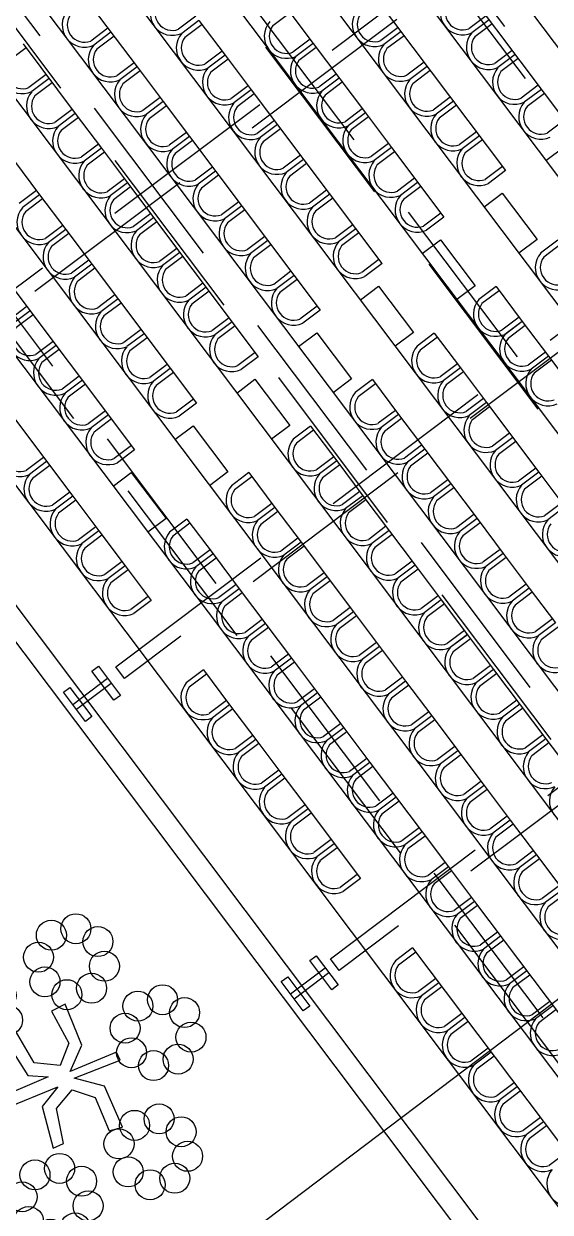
# Model space of a CAD drawing. Header units: millimetres. Extents: x -17017 to 2697, y 1903 to 18260.
# Drawn here: x -16983.347 to -16981.895, y 18226.397 to 18229.676 of the extents above; entities that cross this region are included whole.
import ezdxf

# ---------------------------------------------------------------- set-up
doc = ezdxf.new("R2010")
doc.units = ezdxf.units.MM
doc.linetypes.add('DASHED', pattern=[0.75, 0.5, -0.25])
for name, color, linetype in [('1', 7, 'Continuous'), ('CAY', 94, 'Continuous'), ('NET 01', 8, 'Continuous'), ('red', 1, 'Continuous')]:
    doc.layers.add(name, color=color, linetype=linetype)

# ---------------------------------------------------------------- blocks, each defined once
blk = doc.blocks.new('Archi.Space.tree151')
at = {"layer": 'CAY'}
for p, q in [((109.51, 50.579), (108.96, 50.298)), ((109.57, 50.399), (109.51, 50.579)), ((108.588, 50.499), (108.484, 50.439)), ((108.484, 50.439), (108.781, 49.816)), ((108.871, 49.877), (108.588, 50.499)), ((109.124, 50.178), (109.57, 50.399)), ((108.96, 50.298), (108.871, 49.877)), ((109.034, 49.857), (109.124, 50.178)), ((108.41, 49.957), (107.859, 49.697)), ((108.781, 49.816), (108.41, 49.957)), ((109.302, 49.656), (109.034, 49.857)), ((107.859, 49.697), (107.963, 49.515)), ((107.963, 49.515), (108.395, 49.776)), ((108.395, 49.776), (108.707, 49.676)), ((109.778, 49.776), (109.302, 49.656)), ((109.853, 49.636), (109.778, 49.776)), ((108.707, 49.676), (108.692, 49.314)), ((109.005, 49.656), (109.287, 49.455)), ((109.347, 48.933), (109.005, 49.656)), ((109.287, 49.455), (109.853, 49.636)), ((108.871, 49.515), (109.198, 48.853)), ((108.871, 49.234), (108.871, 49.515)), ((108.692, 49.314), (108.261, 49.033)), ((108.41, 48.913), (108.871, 49.234)), ((108.261, 49.033), (108.41, 48.913)), ((109.198, 48.853), (109.347, 48.933))]:
    blk.add_line(p, q, dxfattribs=at)
for centre in [(108.222, 51.456), (109.866, 51.496), (107.887, 51.349), (108.534, 51.295), (109.532, 51.389), (110.178, 51.335), (107.727, 51.037), (108.641, 50.961), (109.371, 51.077), (110.285, 51.001), (107.833, 50.702), (108.48, 50.648), (109.478, 50.743), (110.124, 50.689), (108.146, 50.542), (109.745, 50.542), (107.308, 50.211), (110.621, 50.161), (106.973, 50.104), (107.62, 50.051), (110.287, 50.054), (110.934, 50), (106.812, 49.792), (107.727, 49.716), (110.126, 49.742), (111.04, 49.665), (106.919, 49.458), (107.566, 49.404), (110.233, 49.407), (110.88, 49.353), (107.231, 49.297), (110.545, 49.246), (108.12, 48.916), (107.786, 48.809), (108.432, 48.755), (109.348, 48.708), (109.682, 48.815), (107.625, 48.497), (109.994, 48.654), (108.539, 48.421), (109.187, 48.396), (110.101, 48.319), (107.732, 48.163), (108.378, 48.109), (109.294, 48.061), (109.94, 48.007), (108.044, 48.002), (109.606, 47.9)]:
    blk.add_circle(centre, 0.207, dxfattribs=at)

msp = doc.modelspace()

# ---------------------------------------------------------------- linework, layer by layer
at = {"layer": '1'}
for p, q in [((-16982.956, 18231.0493), (-16978.9111, 18225.6727)), ((-16983.1266, 18230.9209), (-16979.0818, 18225.5443)), ((-16983.2972, 18230.7926), (-16979.2524, 18225.4159)), ((-16983.4679, 18230.6642), (-16979.4231, 18225.2876)), ((-16983.6385, 18230.5358), (-16979.5937, 18225.1592)), ((-16983.8091, 18230.4075), (-16979.7643, 18225.0308)), ((-16983.9798, 18230.2791), (-16979.935, 18224.9025)), ((-16984.1504, 18230.1507), (-16980.1056, 18224.7741)), ((-16984.9369, 18230.0533), (-16980.416, 18224.0439)), ((-16984.8528, 18230.0414), (-16980.4042, 18224.1279)), ((-16984.321, 18230.0224), (-16980.2762, 18224.6457)), ((-16980.4469, 18224.5174), (-16984.4917, 18229.894)), ((-16982.2077, 18229.879), (-16981.847, 18229.3995)), ((-16983.1788, 18229.7491), (-16983.0345, 18229.5573)), ((-16982.3783, 18229.7506), (-16982.0176, 18229.2712)), ((-16982.6211, 18229.7182), (-16982.5489, 18229.6223)), ((-16982.8723, 18229.6969), (-16982.9199, 18229.6611)), ((-16982.8638, 18229.6857), (-16982.9115, 18229.6498)), ((-16982.8639, 18229.6857), (-16982.9115, 18229.6498)), ((-16982.8639, 18229.6857), (-16982.7917, 18229.5898)), ((-16982.6126, 18229.707), (-16982.6603, 18229.6711)), ((-16982.0718, 18229.6984), (-16982.1195, 18229.6626)), ((-16982.0634, 18229.6872), (-16982.111, 18229.6514)), ((-16982.0634, 18229.6872), (-16982.111, 18229.6514)), ((-16982.0549, 18229.676), (-16982.1026, 18229.6402)), ((-16983.1151, 18229.6644), (-16983.1627, 18229.6286)), ((-16983.1066, 18229.6532), (-16983.1543, 18229.6174)), ((-16983.1066, 18229.6532), (-16983.1543, 18229.6174)), ((-16982.8554, 18229.6745), (-16982.9031, 18229.6386)), ((-16982.3146, 18229.666), (-16982.3622, 18229.6301)), ((-16982.3061, 18229.6548), (-16982.3538, 18229.6189)), ((-16982.3061, 18229.6548), (-16982.3538, 18229.6189)), ((-16982.2977, 18229.6435), (-16982.3454, 18229.6077)), ((-16983.3494, 18229.6207), (-16983.2051, 18229.429)), ((-16983.0982, 18229.642), (-16983.1459, 18229.6062)), ((-16982.5574, 18229.6335), (-16982.605, 18229.5976)), ((-16982.5489, 18229.6223), (-16982.5966, 18229.5864)), ((-16982.5489, 18229.6223), (-16982.5966, 18229.5864)), ((-16982.5405, 18229.6111), (-16982.5881, 18229.5752)), ((-16982.5489, 18229.6223), (-16982.4046, 18229.4305)), ((-16983.341, 18229.6095), (-16983.3886, 18229.5737)), ((-16982.8002, 18229.601), (-16982.8478, 18229.5651)), ((-16982.7917, 18229.5898), (-16982.8394, 18229.5539)), ((-16982.7917, 18229.5898), (-16982.8394, 18229.5539)), ((-16982.7833, 18229.5786), (-16982.8309, 18229.5427)), ((-16982.7917, 18229.5898), (-16982.7196, 18229.4939)), ((-16981.9997, 18229.6025), (-16982.0473, 18229.5667)), ((-16981.9912, 18229.5913), (-16982.0389, 18229.5555)), ((-16981.9912, 18229.5913), (-16982.0389, 18229.5555)), ((-16981.9828, 18229.5801), (-16982.0305, 18229.5443)), ((-16983.0429, 18229.5685), (-16983.0906, 18229.5327)), ((-16983.0345, 18229.5573), (-16983.0822, 18229.5215)), ((-16983.0345, 18229.5573), (-16983.0821, 18229.5215)), ((-16983.0261, 18229.5461), (-16983.0737, 18229.5103)), ((-16983.0345, 18229.5573), (-16982.9624, 18229.4614)), ((-16982.2424, 18229.5701), (-16982.2901, 18229.5342)), ((-16982.234, 18229.5589), (-16982.2817, 18229.523)), ((-16982.234, 18229.5589), (-16982.2817, 18229.523)), ((-16982.2256, 18229.5476), (-16982.2732, 18229.5118)), ((-16983.2857, 18229.5361), (-16983.3334, 18229.5002)), ((-16983.2773, 18229.5249), (-16983.3249, 18229.489)), ((-16983.2773, 18229.5249), (-16983.3249, 18229.489)), ((-16983.2688, 18229.5136), (-16983.3165, 18229.4778)), ((-16982.4852, 18229.5376), (-16982.5329, 18229.5017)), ((-16982.4768, 18229.5264), (-16982.5244, 18229.4905)), ((-16982.4768, 18229.5264), (-16982.5244, 18229.4905)), ((-16982.4684, 18229.5152), (-16982.516, 18229.4793)), ((-16982.728, 18229.5051), (-16982.7757, 18229.4693)), ((-16982.7196, 18229.4939), (-16982.7672, 18229.4581)), ((-16982.7196, 18229.4939), (-16982.7672, 18229.4581)), ((-16982.7111, 18229.4827), (-16982.7588, 18229.4469)), ((-16982.7196, 18229.4939), (-16982.3589, 18229.0144)), ((-16981.9275, 18229.5066), (-16981.9752, 18229.4708)), ((-16981.9191, 18229.4954), (-16981.9667, 18229.4596)), ((-16981.9191, 18229.4954), (-16981.9667, 18229.4596)), ((-16981.9107, 18229.4842), (-16981.9583, 18229.4484)), ((-16982.9708, 18229.4726), (-16983.0184, 18229.4368)), ((-16982.9623, 18229.4614), (-16983.01, 18229.4256)), ((-16982.9623, 18229.4614), (-16983.01, 18229.4256)), ((-16982.9539, 18229.4502), (-16983.0016, 18229.4144)), ((-16982.9623, 18229.4614), (-16982.8902, 18229.3655)), ((-16982.1703, 18229.4742), (-16982.218, 18229.4383)), ((-16982.1619, 18229.463), (-16982.2095, 18229.4271)), ((-16982.1619, 18229.463), (-16982.2095, 18229.4271)), ((-16982.1534, 18229.4518), (-16982.2011, 18229.4159)), ((-16983.2136, 18229.4402), (-16983.2612, 18229.4043)), ((-16983.2051, 18229.429), (-16983.2528, 18229.3931)), ((-16983.2051, 18229.429), (-16983.2528, 18229.3931)), ((-16983.1967, 18229.4177), (-16983.2444, 18229.3819)), ((-16983.2051, 18229.4289), (-16983.133, 18229.3331)), ((-16982.4131, 18229.4417), (-16982.4607, 18229.4059)), ((-16982.4046, 18229.4305), (-16982.4523, 18229.3946)), ((-16982.4046, 18229.4305), (-16982.4523, 18229.3946)), ((-16982.3962, 18229.4193), (-16982.4439, 18229.3834)), ((-16982.4046, 18229.4305), (-16982.3325, 18229.3346)), ((-16982.6559, 18229.4092), (-16982.7035, 18229.3734)), ((-16982.6474, 18229.398), (-16982.6951, 18229.3622)), ((-16982.6474, 18229.398), (-16982.6951, 18229.3622)), ((-16982.639, 18229.3868), (-16982.6866, 18229.351)), ((-16981.8554, 18229.4108), (-16981.903, 18229.3749)), ((-16982.8986, 18229.3767), (-16982.9463, 18229.3409)), ((-16982.8902, 18229.3656), (-16982.9379, 18229.3297)), ((-16982.8902, 18229.3655), (-16982.9379, 18229.3297)), ((-16982.8818, 18229.3543), (-16982.9294, 18229.3185)), ((-16982.8902, 18229.3655), (-16982.5295, 18228.8861)), ((-16982.0982, 18229.3783), (-16982.1458, 18229.3424)), ((-16982.0897, 18229.3671), (-16982.1374, 18229.3312)), ((-16982.0897, 18229.3671), (-16982.1374, 18229.3312)), ((-16982.0813, 18229.3559), (-16982.129, 18229.32)), ((-16983.1414, 18229.3443), (-16983.1891, 18229.3084)), ((-16983.133, 18229.3331), (-16983.1806, 18229.2972)), ((-16983.133, 18229.3331), (-16983.1806, 18229.2972)), ((-16983.1245, 18229.3219), (-16983.1722, 18229.286)), ((-16983.133, 18229.3331), (-16983.0608, 18229.2372)), ((-16982.3409, 18229.3458), (-16982.3886, 18229.31)), ((-16982.3325, 18229.3346), (-16982.3802, 18229.2987)), ((-16982.3325, 18229.3346), (-16982.3802, 18229.2987)), ((-16982.3241, 18229.3234), (-16982.3717, 18229.2875)), ((-16982.3325, 18229.3346), (-16982.1882, 18229.1428)), ((-16983.3758, 18229.3006), (-16983.3036, 18229.2047)), ((-16982.5837, 18229.3133), (-16982.6314, 18229.2775)), ((-16982.5753, 18229.3021), (-16982.6229, 18229.2663)), ((-16982.5753, 18229.3021), (-16982.6229, 18229.2663)), ((-16982.5668, 18229.2909), (-16982.6145, 18229.2551)), ((-16982.026, 18229.2824), (-16982.0737, 18229.2465)), ((-16982.8265, 18229.2809), (-16982.8741, 18229.245)), ((-16982.818, 18229.2697), (-16982.8657, 18229.2338)), ((-16982.818, 18229.2697), (-16982.8657, 18229.2338)), ((-16982.8096, 18229.2584), (-16982.8573, 18229.2226)), ((-16982.2688, 18229.2499), (-16982.3165, 18229.2141)), ((-16982.0176, 18229.2712), (-16982.0652, 18229.2353)), ((-16983.0693, 18229.2484), (-16983.1169, 18229.2125)), ((-16983.0608, 18229.2372), (-16983.1085, 18229.2013)), ((-16983.0608, 18229.2372), (-16983.1085, 18229.2013)), ((-16983.0524, 18229.226), (-16983.1001, 18229.1901)), ((-16983.0608, 18229.2372), (-16982.7001, 18228.7577)), ((-16982.5116, 18229.2174), (-16982.5592, 18229.1816)), ((-16982.2604, 18229.2387), (-16982.308, 18229.2029)), ((-16982.2604, 18229.2387), (-16982.308, 18229.2029)), ((-16982.2519, 18229.2275), (-16982.2996, 18229.1916)), ((-16983.3121, 18229.2159), (-16983.3597, 18229.18)), ((-16983.3036, 18229.2047), (-16983.3513, 18229.1688)), ((-16983.3036, 18229.2047), (-16983.3513, 18229.1688)), ((-16983.2952, 18229.1935), (-16983.3428, 18229.1576)), ((-16983.3036, 18229.2047), (-16983.2315, 18229.1088)), ((-16982.7543, 18229.185), (-16982.802, 18229.1491)), ((-16982.5031, 18229.2062), (-16982.5508, 18229.1704)), ((-16982.5031, 18229.2062), (-16982.5508, 18229.1704)), ((-16982.4947, 18229.195), (-16982.5424, 18229.1592)), ((-16982.9971, 18229.1525), (-16983.0448, 18229.1166)), ((-16982.7459, 18229.1738), (-16982.7936, 18229.1379)), ((-16982.7459, 18229.1738), (-16982.7936, 18229.1379)), ((-16982.7375, 18229.1625), (-16982.7851, 18229.1267)), ((-16982.1967, 18229.154), (-16982.2443, 18229.1182)), ((-16983.2399, 18229.12), (-16983.2876, 18229.0842)), ((-16982.9887, 18229.1413), (-16983.0363, 18229.1054)), ((-16982.9887, 18229.1413), (-16983.0363, 18229.1054)), ((-16982.9803, 18229.1301), (-16983.0279, 18229.0942)), ((-16982.4394, 18229.1215), (-16982.4871, 18229.0857)), ((-16982.1882, 18229.1428), (-16982.2359, 18229.107)), ((-16983.2315, 18229.1088), (-16983.2791, 18229.073)), ((-16983.2315, 18229.1088), (-16983.2791, 18229.073)), ((-16983.223, 18229.0976), (-16983.2707, 18229.0617)), ((-16983.2315, 18229.1088), (-16982.8708, 18228.6293)), ((-16982.6822, 18229.0891), (-16982.7299, 18229.0532)), ((-16982.431, 18229.1103), (-16982.4787, 18229.0745)), ((-16982.431, 18229.1103), (-16982.4787, 18229.0745)), ((-16982.4226, 18229.0991), (-16982.4702, 18229.0633)), ((-16982.925, 18229.0566), (-16982.9726, 18229.0207)), ((-16982.6738, 18229.0779), (-16982.7214, 18229.042)), ((-16982.6738, 18229.0779), (-16982.7214, 18229.042)), ((-16982.6653, 18229.0667), (-16982.713, 18229.0308)), ((-16981.8733, 18229.0794), (-16981.921, 18229.0435)), ((-16981.8649, 18229.0682), (-16981.9125, 18229.0323)), ((-16983.1678, 18229.0241), (-16983.2154, 18228.9883)), ((-16982.9165, 18229.0454), (-16982.9642, 18229.0095)), ((-16982.9165, 18229.0454), (-16982.9642, 18229.0095)), ((-16982.9081, 18229.0342), (-16982.9558, 18228.9983)), ((-16982.3673, 18229.0257), (-16982.4149, 18228.9898)), ((-16983.1593, 18229.0129), (-16983.207, 18228.9771)), ((-16983.1593, 18229.0129), (-16983.207, 18228.9771)), ((-16983.1509, 18229.0017), (-16983.1985, 18228.9659)), ((-16982.6101, 18228.9932), (-16982.6577, 18228.9573)), ((-16982.3588, 18229.0144), (-16982.4065, 18228.9786)), ((-16983.4021, 18228.9804), (-16983.0414, 18228.501)), ((-16982.8528, 18228.9607), (-16982.9005, 18228.9249)), ((-16982.6016, 18228.982), (-16982.6493, 18228.9461)), ((-16982.6016, 18228.982), (-16982.6493, 18228.9461)), ((-16982.5932, 18228.9708), (-16982.6409, 18228.9349)), ((-16983.0956, 18228.9282), (-16983.1433, 18228.8924)), ((-16982.8444, 18228.9495), (-16982.8921, 18228.9136)), ((-16982.8444, 18228.9495), (-16982.8921, 18228.9136)), ((-16982.836, 18228.9383), (-16982.8836, 18228.9024)), ((-16982.0439, 18228.951), (-16982.0916, 18228.9152)), ((-16982.0355, 18228.9398), (-16982.0832, 18228.904)), ((-16982.0439, 18228.951), (-16981.9718, 18228.8551)), ((-16983.3384, 18228.8958), (-16983.386, 18228.8599)), ((-16983.0872, 18228.917), (-16983.1348, 18228.8812)), ((-16983.0872, 18228.917), (-16983.1348, 18228.8812)), ((-16983.0788, 18228.9058), (-16983.1264, 18228.87)), ((-16982.5379, 18228.8973), (-16982.5856, 18228.8614)), ((-16983.3299, 18228.8846), (-16983.3776, 18228.8487)), ((-16983.3299, 18228.8846), (-16983.3776, 18228.8487)), ((-16983.3215, 18228.8733), (-16983.3692, 18228.8375)), ((-16982.7807, 18228.8648), (-16982.8284, 18228.829)), ((-16982.5295, 18228.8861), (-16982.5771, 18228.8502)), ((-16981.9802, 18228.8663), (-16982.0279, 18228.8305)), ((-16983.0235, 18228.8323), (-16983.0711, 18228.7965)), ((-16982.7723, 18228.8536), (-16982.8199, 18228.8177)), ((-16982.7723, 18228.8536), (-16982.8199, 18228.8177)), ((-16982.7638, 18228.8424), (-16982.8115, 18228.8065)), ((-16981.9718, 18228.8551), (-16982.0195, 18228.8193)), ((-16981.9718, 18228.8551), (-16982.0194, 18228.8193)), ((-16981.9634, 18228.8439), (-16982.011, 18228.8081)), ((-16981.9718, 18228.8551), (-16981.8997, 18228.7592)), ((-16983.2663, 18228.7999), (-16983.3139, 18228.764)), ((-16983.015, 18228.8211), (-16983.0627, 18228.7853)), ((-16983.015, 18228.8211), (-16983.0627, 18228.7853)), ((-16983.0066, 18228.8099), (-16983.0543, 18228.7741)), ((-16982.2146, 18228.8227), (-16982.2622, 18228.7868)), ((-16982.2061, 18228.8114), (-16982.2538, 18228.7756)), ((-16982.2146, 18228.8227), (-16982.1424, 18228.7268)), ((-16983.2578, 18228.7887), (-16983.3055, 18228.7528)), ((-16983.2578, 18228.7887), (-16983.3055, 18228.7528)), ((-16983.2494, 18228.7774), (-16983.297, 18228.7416)), ((-16982.7086, 18228.7689), (-16982.7562, 18228.7331)), ((-16982.7001, 18228.7577), (-16982.7478, 18228.7219)), ((-16981.9081, 18228.7704), (-16981.9557, 18228.7346)), ((-16981.8996, 18228.7592), (-16981.9473, 18228.7234)), ((-16981.8996, 18228.7592), (-16981.9473, 18228.7234)), ((-16981.8996, 18228.7592), (-16981.7554, 18228.5674)), ((-16983.5006, 18228.7562), (-16983.212, 18228.3726)), ((-16982.9513, 18228.7364), (-16982.999, 18228.7006)), ((-16982.9429, 18228.7252), (-16982.9906, 18228.6894)), ((-16982.9429, 18228.7252), (-16982.9906, 18228.6894)), ((-16982.1509, 18228.738), (-16982.1985, 18228.7021)), ((-16982.1424, 18228.7268), (-16982.1901, 18228.6909)), ((-16982.1424, 18228.7268), (-16982.1901, 18228.6909)), ((-16982.1424, 18228.7268), (-16982.0703, 18228.6309)), ((-16981.8912, 18228.748), (-16981.9389, 18228.7122)), ((-16983.1941, 18228.704), (-16983.2418, 18228.6681)), ((-16983.1857, 18228.6928), (-16983.2333, 18228.6569)), ((-16983.1857, 18228.6928), (-16983.2333, 18228.6569)), ((-16982.9345, 18228.714), (-16982.9821, 18228.6782)), ((-16982.3852, 18228.6943), (-16982.4329, 18228.6584)), ((-16982.3852, 18228.6943), (-16982.3131, 18228.5984)), ((-16982.134, 18228.7155), (-16982.1817, 18228.6797)), ((-16983.1772, 18228.6815), (-16983.2249, 18228.6457)), ((-16982.3768, 18228.6831), (-16982.4244, 18228.6472)), ((-16982.8792, 18228.6405), (-16982.9269, 18228.6047)), ((-16982.8708, 18228.6293), (-16982.9184, 18228.5935)), ((-16982.0787, 18228.6421), (-16982.1264, 18228.6062)), ((-16982.0703, 18228.6309), (-16982.118, 18228.595)), ((-16982.0703, 18228.6309), (-16982.1179, 18228.595)), ((-16982.0703, 18228.6309), (-16981.926, 18228.4391)), ((-16983.122, 18228.6081), (-16983.1696, 18228.5722)), ((-16983.1135, 18228.5969), (-16983.1612, 18228.561)), ((-16983.1135, 18228.5969), (-16983.1612, 18228.561)), ((-16982.3215, 18228.6096), (-16982.3691, 18228.5738)), ((-16982.313, 18228.5984), (-16982.3607, 18228.5625)), ((-16982.3131, 18228.5984), (-16982.3607, 18228.5625)), ((-16982.3131, 18228.5984), (-16982.2409, 18228.5025)), ((-16982.0619, 18228.6197), (-16982.1095, 18228.5838)), ((-16983.1051, 18228.5857), (-16983.1528, 18228.5498)), ((-16982.5558, 18228.5659), (-16982.6035, 18228.5301)), ((-16982.5558, 18228.5659), (-16982.4837, 18228.47)), ((-16982.3046, 18228.5872), (-16982.3523, 18228.5513)), ((-16982.5474, 18228.5547), (-16982.5951, 18228.5189)), ((-16982.0066, 18228.5462), (-16982.0542, 18228.5103)), ((-16981.9981, 18228.535), (-16982.0458, 18228.4991)), ((-16981.9981, 18228.535), (-16982.0458, 18228.4991)), ((-16983.0498, 18228.5122), (-16983.0975, 18228.4763)), ((-16983.0414, 18228.501), (-16983.0891, 18228.4651)), ((-16982.2494, 18228.5137), (-16982.297, 18228.4779)), ((-16982.2409, 18228.5025), (-16982.2886, 18228.4666)), ((-16982.2409, 18228.5025), (-16982.2886, 18228.4667)), ((-16982.2409, 18228.5025), (-16982.0966, 18228.3107)), ((-16981.9897, 18228.5238), (-16982.0374, 18228.4879)), ((-16983.2926, 18228.4797), (-16983.3403, 18228.4439)), ((-16983.2842, 18228.4685), (-16983.3318, 18228.4326)), ((-16983.2842, 18228.4685), (-16983.3318, 18228.4326)), ((-16982.4921, 18228.4812), (-16982.5398, 18228.4454)), ((-16982.4837, 18228.47), (-16982.5314, 18228.4342)), ((-16982.4837, 18228.47), (-16982.5313, 18228.4342)), ((-16982.4837, 18228.47), (-16982.4116, 18228.3741)), ((-16982.2325, 18228.4913), (-16982.2801, 18228.4554)), ((-16983.2757, 18228.4573), (-16983.3234, 18228.4214)), ((-16982.7265, 18228.4376), (-16982.7741, 18228.4017)), ((-16982.7265, 18228.4376), (-16982.6543, 18228.3417)), ((-16982.4753, 18228.4588), (-16982.5229, 18228.423)), ((-16981.9344, 18228.4503), (-16981.9821, 18228.4144)), ((-16981.926, 18228.4391), (-16981.9737, 18228.4032)), ((-16981.926, 18228.4391), (-16981.9737, 18228.4032)), ((-16981.926, 18228.4391), (-16981.8539, 18228.3432)), ((-16982.718, 18228.4263), (-16982.7657, 18228.3905)), ((-16982.1772, 18228.4178), (-16982.2249, 18228.382)), ((-16982.1688, 18228.4066), (-16982.2164, 18228.3708)), ((-16982.1688, 18228.4066), (-16982.2164, 18228.3708)), ((-16981.9176, 18228.4279), (-16981.9652, 18228.392)), ((-16983.2205, 18228.3838), (-16983.2681, 18228.348)), ((-16983.212, 18228.3726), (-16983.2597, 18228.3367)), ((-16983.212, 18228.3726), (-16983.2597, 18228.3367)), ((-16983.2121, 18228.3726), (-16983.1399, 18228.2767)), ((-16982.42, 18228.3853), (-16982.4677, 18228.3495)), ((-16982.4116, 18228.3741), (-16982.4592, 18228.3383)), ((-16982.4115, 18228.3741), (-16982.4592, 18228.3383)), ((-16982.4116, 18228.3741), (-16982.2673, 18228.1823)), ((-16982.1603, 18228.3954), (-16982.208, 18228.3595)), ((-16983.2036, 18228.3614), (-16983.2513, 18228.3255)), ((-16982.6628, 18228.3529), (-16982.7104, 18228.317)), ((-16982.6543, 18228.3417), (-16982.702, 18228.3058)), ((-16982.6543, 18228.3417), (-16982.702, 18228.3058)), ((-16982.6543, 18228.3417), (-16982.5822, 18228.2458)), ((-16982.4031, 18228.3629), (-16982.4508, 18228.3271)), ((-16981.8623, 18228.3544), (-16981.91, 18228.3185)), ((-16981.8539, 18228.3432), (-16981.9015, 18228.3073)), ((-16981.8539, 18228.3432), (-16981.9015, 18228.3073)), ((-16982.8971, 18228.3092), (-16982.9448, 18228.2733)), ((-16982.8971, 18228.3092), (-16982.825, 18228.2133)), ((-16982.6459, 18228.3304), (-16982.6936, 18228.2946)), ((-16982.1051, 18228.3219), (-16982.1527, 18228.2861)), ((-16982.0966, 18228.3107), (-16982.1443, 18228.2749)), ((-16982.0966, 18228.3107), (-16982.1443, 18228.2749)), ((-16982.0882, 18228.2995), (-16982.1359, 18228.2636)), ((-16982.0966, 18228.3107), (-16982.0245, 18228.2148)), ((-16983.1483, 18228.2879), (-16983.196, 18228.2521)), ((-16983.1399, 18228.2767), (-16983.1876, 18228.2408)), ((-16983.1399, 18228.2767), (-16983.1876, 18228.2408)), ((-16983.1315, 18228.2655), (-16983.1791, 18228.2296)), ((-16983.1399, 18228.2767), (-16983.0678, 18228.1808)), ((-16982.8887, 18228.298), (-16982.9363, 18228.2621)), ((-16982.3478, 18228.2895), (-16982.3955, 18228.2536)), ((-16982.3394, 18228.2782), (-16982.3871, 18228.2424)), ((-16982.3394, 18228.2782), (-16982.3871, 18228.2424)), ((-16982.331, 18228.267), (-16982.3786, 18228.2312)), ((-16982.5906, 18228.257), (-16982.6383, 18228.2211)), ((-16982.5822, 18228.2458), (-16982.6299, 18228.2099)), ((-16982.5822, 18228.2458), (-16982.6298, 18228.2099)), ((-16982.5738, 18228.2346), (-16982.6214, 18228.1987)), ((-16982.5822, 18228.2458), (-16982.4379, 18228.054)), ((-16982.8334, 18228.2245), (-16982.8811, 18228.1887)), ((-16982.825, 18228.2133), (-16982.8726, 18228.1774)), ((-16982.825, 18228.2133), (-16982.8726, 18228.1774)), ((-16982.8165, 18228.2021), (-16982.8642, 18228.1662)), ((-16982.825, 18228.2133), (-16982.7528, 18228.1174)), ((-16982.0329, 18228.226), (-16982.0806, 18228.1902)), ((-16982.0245, 18228.2148), (-16982.0722, 18228.179)), ((-16982.0245, 18228.2148), (-16982.0722, 18228.179)), ((-16982.0161, 18228.2036), (-16982.0637, 18228.1677)), ((-16982.0245, 18228.2148), (-16981.9524, 18228.1189)), ((-16983.0762, 18228.192), (-16983.1238, 18228.1562)), ((-16983.0677, 18228.1808), (-16983.1154, 18228.145)), ((-16983.0677, 18228.1808), (-16983.1154, 18228.145)), ((-16983.0593, 18228.1696), (-16983.107, 18228.1338)), ((-16983.0677, 18228.1808), (-16982.9956, 18228.0849)), ((-16982.2757, 18228.1936), (-16982.3234, 18228.1577)), ((-16982.2673, 18228.1824), (-16982.3149, 18228.1465)), ((-16982.2673, 18228.1823), (-16982.3149, 18228.1465)), ((-16982.2588, 18228.1711), (-16982.3065, 18228.1353)), ((-16982.2673, 18228.1823), (-16982.1951, 18228.0864)), ((-16982.5185, 18228.1611), (-16982.5661, 18228.1252)), ((-16982.51, 18228.1499), (-16982.5577, 18228.114)), ((-16982.51, 18228.1499), (-16982.5577, 18228.114)), ((-16982.5016, 18228.1387), (-16982.5493, 18228.1028)), ((-16982.7613, 18228.1286), (-16982.8089, 18228.0928)), ((-16982.7528, 18228.1174), (-16982.8005, 18228.0815)), ((-16982.7528, 18228.1174), (-16982.8005, 18228.0816)), ((-16982.7444, 18228.1062), (-16982.792, 18228.0703)), ((-16982.7528, 18228.1174), (-16982.6085, 18227.9256)), ((-16981.9608, 18228.1301), (-16982.0085, 18228.0943)), ((-16981.9524, 18228.1189), (-16982, 18228.0831)), ((-16981.9524, 18228.1189), (-16982, 18228.0831)), ((-16981.944, 18228.1077), (-16981.9916, 18228.0718)), ((-16981.9524, 18228.1189), (-16981.8802, 18228.023)), ((-16983.004, 18228.0961), (-16983.0517, 18228.0603)), ((-16982.9956, 18228.0849), (-16983.0433, 18228.0491)), ((-16982.9956, 18228.0849), (-16983.0433, 18228.0491)), ((-16982.2036, 18228.0977), (-16982.2512, 18228.0618)), ((-16982.1951, 18228.0865), (-16982.2428, 18228.0506)), ((-16982.1951, 18228.0864), (-16982.2428, 18228.0506)), ((-16982.1867, 18228.0752), (-16982.2344, 18228.0394)), ((-16982.1952, 18228.0864), (-16982.123, 18227.9905)), ((-16982.4463, 18228.0652), (-16982.494, 18228.0293)), ((-16982.4379, 18228.054), (-16982.4856, 18228.0181)), ((-16982.4379, 18228.054), (-16982.4856, 18228.0181)), ((-16982.4295, 18228.0428), (-16982.4771, 18228.0069)), ((-16982.4379, 18228.054), (-16982.3658, 18227.9581)), ((-16982.6891, 18228.0327), (-16982.7368, 18227.9969)), ((-16982.6807, 18228.0215), (-16982.7283, 18227.9857)), ((-16982.6807, 18228.0215), (-16982.7283, 18227.9857)), ((-16982.6722, 18228.0103), (-16982.7199, 18227.9744)), ((-16981.8887, 18228.0342), (-16981.9363, 18227.9984)), ((-16981.8802, 18228.023), (-16981.9279, 18227.9872)), ((-16981.8802, 18228.023), (-16981.9279, 18227.9872)), ((-16981.8718, 18228.0118), (-16981.9195, 18227.976)), ((-16982.1314, 18228.0018), (-16982.1791, 18227.9659)), ((-16982.123, 18227.9906), (-16982.1707, 18227.9547)), ((-16982.123, 18227.9905), (-16982.1707, 18227.9547)), ((-16982.1146, 18227.9793), (-16982.1622, 18227.9435)), ((-16982.123, 18227.9905), (-16982.0509, 18227.8946)), ((-16982.3742, 18227.9693), (-16982.4219, 18227.9334)), ((-16982.3658, 18227.9581), (-16982.4134, 18227.9222)), ((-16982.3658, 18227.9581), (-16982.4134, 18227.9222)), ((-16982.3574, 18227.9469), (-16982.405, 18227.911)), ((-16982.3658, 18227.9581), (-16982.2936, 18227.8622)), ((-16982.617, 18227.9368), (-16982.6646, 18227.901)), ((-16982.6085, 18227.9256), (-16982.6562, 18227.8898)), ((-16982.6085, 18227.9256), (-16982.6562, 18227.8898)), ((-16982.6001, 18227.9144), (-16982.6478, 18227.8785)), ((-16982.6086, 18227.9256), (-16982.5364, 18227.8297)), ((-16982.0593, 18227.9059), (-16982.107, 18227.87)), ((-16982.8513, 18227.8931), (-16982.899, 18227.8573)), ((-16982.8513, 18227.8931), (-16982.899, 18227.8573)), ((-16982.8429, 18227.8819), (-16982.8905, 18227.8461)), ((-16982.8513, 18227.8931), (-16982.7792, 18227.7972)), ((-16982.3021, 18227.8734), (-16982.3497, 18227.8375)), ((-16982.0509, 18227.8947), (-16982.0985, 18227.8588)), ((-16982.0509, 18227.8946), (-16982.0985, 18227.8588)), ((-16982.0424, 18227.8834), (-16982.0901, 18227.8476)), ((-16982.0509, 18227.8946), (-16981.9066, 18227.7029)), ((-16982.5448, 18227.8409), (-16982.5925, 18227.8051)), ((-16982.2936, 18227.8622), (-16982.3413, 18227.8263)), ((-16982.2936, 18227.8622), (-16982.3413, 18227.8263)), ((-16982.2852, 18227.851), (-16982.3329, 18227.8151)), ((-16982.2937, 18227.8622), (-16982.2215, 18227.7663)), ((-16982.7876, 18227.8085), (-16982.8353, 18227.7726)), ((-16982.5364, 18227.8297), (-16982.5841, 18227.7939)), ((-16982.5364, 18227.8297), (-16982.5841, 18227.7939)), ((-16982.528, 18227.8185), (-16982.5756, 18227.7826)), ((-16982.5364, 18227.8297), (-16982.4643, 18227.7338)), ((-16981.9872, 18227.81), (-16982.0348, 18227.7741)), ((-16982.7792, 18227.7973), (-16982.8268, 18227.7614)), ((-16982.7792, 18227.7972), (-16982.8268, 18227.7614)), ((-16982.7708, 18227.786), (-16982.8184, 18227.7502)), ((-16982.7792, 18227.7972), (-16982.707, 18227.7013)), ((-16982.23, 18227.7775), (-16982.2776, 18227.7416)), ((-16981.9787, 18227.7988), (-16982.0264, 18227.7629)), ((-16981.9787, 18227.7988), (-16982.0264, 18227.7629)), ((-16981.9703, 18227.7875), (-16982.018, 18227.7517)), ((-16982.4727, 18227.745), (-16982.5204, 18227.7092)), ((-16982.2215, 18227.7663), (-16982.2692, 18227.7304)), ((-16982.2215, 18227.7663), (-16982.2692, 18227.7304)), ((-16982.2131, 18227.7551), (-16982.2607, 18227.7192)), ((-16982.2215, 18227.7663), (-16982.0772, 18227.5745)), ((-16982.7155, 18227.7126), (-16982.7631, 18227.6767)), ((-16982.4643, 18227.7338), (-16982.5119, 18227.698)), ((-16982.4643, 18227.7338), (-16982.5119, 18227.6979)), ((-16982.4559, 18227.7226), (-16982.5035, 18227.6867)), ((-16982.4643, 18227.7338), (-16982.3922, 18227.6379)), ((-16981.915, 18227.7141), (-16981.9627, 18227.6782)), ((-16982.707, 18227.7014), (-16982.7547, 18227.6655)), ((-16982.707, 18227.7013), (-16982.7547, 18227.6655)), ((-16982.6986, 18227.6901), (-16982.7463, 18227.6543)), ((-16982.7071, 18227.7013), (-16982.6349, 18227.6054)), ((-16982.1578, 18227.6816), (-16982.2055, 18227.6457)), ((-16981.9066, 18227.7029), (-16981.9543, 18227.667)), ((-16981.9066, 18227.7029), (-16981.9542, 18227.667)), ((-16981.8982, 18227.6916), (-16981.9458, 18227.6558)), ((-16981.9066, 18227.7029), (-16981.8345, 18227.607)), ((-16982.4006, 18227.6491), (-16982.4482, 18227.6133)), ((-16982.1494, 18227.6704), (-16982.197, 18227.6345)), ((-16982.1494, 18227.6704), (-16982.197, 18227.6345)), ((-16982.1409, 18227.6592), (-16982.1886, 18227.6233)), ((-16982.6434, 18227.6167), (-16982.691, 18227.5808)), ((-16982.3921, 18227.6379), (-16982.4398, 18227.6021)), ((-16982.3921, 18227.6379), (-16982.4398, 18227.6021)), ((-16982.3837, 18227.6267), (-16982.4314, 18227.5909)), ((-16982.3921, 18227.6379), (-16982.2479, 18227.4461)), ((-16982.6349, 18227.6054), (-16982.6826, 18227.5696)), ((-16982.6349, 18227.6054), (-16982.6826, 18227.5696)), ((-16982.6265, 18227.5942), (-16982.6741, 18227.5584)), ((-16982.6349, 18227.6054), (-16982.5628, 18227.5095)), ((-16982.0857, 18227.5857), (-16982.1333, 18227.5499)), ((-16982.3284, 18227.5532), (-16982.3761, 18227.5174)), ((-16982.0772, 18227.5745), (-16982.1249, 18227.5386)), ((-16982.0772, 18227.5745), (-16982.1249, 18227.5386)), ((-16982.0688, 18227.5633), (-16982.1165, 18227.5274)), ((-16982.0772, 18227.5745), (-16982.0051, 18227.4786)), ((-16982.5712, 18227.5207), (-16982.6189, 18227.4849)), ((-16982.32, 18227.542), (-16982.3677, 18227.5062)), ((-16982.32, 18227.542), (-16982.3677, 18227.5062)), ((-16982.3116, 18227.5308), (-16982.3592, 18227.495)), ((-16982.5628, 18227.5096), (-16982.6104, 18227.4737)), ((-16982.5628, 18227.5095), (-16982.6104, 18227.4737)), ((-16982.5543, 18227.4983), (-16982.602, 18227.4625)), ((-16982.5628, 18227.5095), (-16982.4185, 18227.3178)), ((-16982.0135, 18227.4898), (-16982.0612, 18227.4539)), ((-16982.0051, 18227.4786), (-16982.0528, 18227.4427)), ((-16982.0051, 18227.4786), (-16982.0527, 18227.4427)), ((-16982.0051, 18227.4786), (-16981.9329, 18227.3827)), ((-16982.2563, 18227.4573), (-16982.3039, 18227.4215)), ((-16982.2478, 18227.4461), (-16982.2955, 18227.4103)), ((-16982.2479, 18227.4461), (-16982.2955, 18227.4103)), ((-16982.2479, 18227.4461), (-16982.1757, 18227.3502)), ((-16981.9967, 18227.4674), (-16982.0443, 18227.4315)), ((-16982.4991, 18227.4249), (-16982.5467, 18227.389)), ((-16982.4906, 18227.4137), (-16982.5383, 18227.3778)), ((-16982.4906, 18227.4137), (-16982.5383, 18227.3778)), ((-16982.2394, 18227.4349), (-16982.2871, 18227.3991)), ((-16982.4822, 18227.4024), (-16982.5299, 18227.3666)), ((-16981.9414, 18227.3939), (-16981.989, 18227.3581)), ((-16981.9329, 18227.3827), (-16981.9806, 18227.3469)), ((-16981.9329, 18227.3827), (-16981.9806, 18227.3469)), ((-16981.9329, 18227.3827), (-16981.3558, 18226.6156)), ((-16982.1842, 18227.3614), (-16982.2318, 18227.3256)), ((-16982.1757, 18227.3502), (-16982.2234, 18227.3144)), ((-16982.1757, 18227.3502), (-16982.2234, 18227.3144)), ((-16982.1757, 18227.3502), (-16982.1036, 18227.2543)), ((-16981.9245, 18227.3715), (-16981.9722, 18227.3356)), ((-16982.4269, 18227.329), (-16982.4746, 18227.2931)), ((-16982.4185, 18227.3178), (-16982.4662, 18227.2819)), ((-16982.4185, 18227.3178), (-16982.4662, 18227.2819)), ((-16982.1673, 18227.339), (-16982.2149, 18227.3032)), ((-16981.8692, 18227.298), (-16981.9169, 18227.2622)), ((-16981.8608, 18227.2868), (-16981.9084, 18227.251)), ((-16981.8608, 18227.2868), (-16981.9084, 18227.251)), ((-16982.112, 18227.2655), (-16982.1597, 18227.2297)), ((-16982.1036, 18227.2544), (-16982.1512, 18227.2185)), ((-16982.1036, 18227.2543), (-16982.1512, 18227.2185)), ((-16982.1036, 18227.2543), (-16981.5264, 18226.4872)), ((-16981.8524, 18227.2756), (-16981.9, 18227.2398)), ((-16982.0951, 18227.2431), (-16982.1428, 18227.2073)), ((-16982.0399, 18227.1697), (-16982.0875, 18227.1338)), ((-16982.0314, 18227.1585), (-16982.0791, 18227.1226)), ((-16982.0314, 18227.1585), (-16982.0791, 18227.1226)), ((-16982.2742, 18227.126), (-16982.3219, 18227.0901)), ((-16982.2742, 18227.126), (-16982.3219, 18227.0901)), ((-16982.2742, 18227.126), (-16981.7692, 18226.4547)), ((-16982.023, 18227.1472), (-16982.0706, 18227.1114)), ((-16982.2658, 18227.1148), (-16982.3134, 18227.0789)), ((-16981.9677, 18227.0738), (-16982.0154, 18227.0379)), ((-16981.9593, 18227.0626), (-16982.0069, 18227.0267)), ((-16981.9593, 18227.0626), (-16982.0069, 18227.0267)), ((-16982.2105, 18227.0413), (-16982.2582, 18227.0054)), ((-16982.2021, 18227.0301), (-16982.2497, 18226.9942)), ((-16982.2021, 18227.0301), (-16982.2497, 18226.9942)), ((-16981.9509, 18227.0513), (-16981.9985, 18227.0155)), ((-16982.1936, 18227.0189), (-16982.2413, 18226.983)), ((-16981.8956, 18226.9779), (-16981.9432, 18226.942)), ((-16981.8871, 18226.9667), (-16981.9348, 18226.9308)), ((-16981.8871, 18226.9667), (-16981.9348, 18226.9308)), ((-16981.8787, 18226.9555), (-16981.9264, 18226.9196)), ((-16982.1384, 18226.9454), (-16982.186, 18226.9095)), ((-16982.1299, 18226.9342), (-16982.1776, 18226.8983)), ((-16982.1299, 18226.9342), (-16982.1776, 18226.8983)), ((-16982.1215, 18226.923), (-16982.1691, 18226.8871)), ((-16982.0662, 18226.8495), (-16982.1139, 18226.8137)), ((-16982.0578, 18226.8383), (-16982.1054, 18226.8024)), ((-16982.0578, 18226.8383), (-16982.1054, 18226.8024)), ((-16982.0493, 18226.8271), (-16982.097, 18226.7912)), ((-16981.9941, 18226.7536), (-16982.0417, 18226.7178)), ((-16981.9856, 18226.7424), (-16982.0333, 18226.7065)), ((-16981.9856, 18226.7424), (-16982.0333, 18226.7065)), ((-16981.9772, 18226.7312), (-16982.0249, 18226.6953)), ((-16981.9219, 18226.6577), (-16981.9696, 18226.6219)), ((-16981.9135, 18226.6465), (-16981.9612, 18226.6107)), ((-16981.9051, 18226.6353), (-16981.9527, 18226.5994)), ((-16981.8498, 18226.5618), (-16981.8974, 18226.526))]:
    msp.add_line(p, q, dxfattribs=at)
for points in [[(-16981.9065, 18229.2992), (-16981.8562, 18229.3371), (-16981.7604, 18229.2097), (-16981.8107, 18229.1718)], [(-16982.0772, 18229.1708), (-16982.0268, 18229.2087), (-16981.931, 18229.0813), (-16981.9814, 18229.0434)], [(-16982.2478, 18229.0424), (-16982.1975, 18229.0803), (-16982.1016, 18228.953), (-16982.152, 18228.9151)], [(-16982.4185, 18228.9141), (-16982.3681, 18228.952), (-16982.2723, 18228.8246), (-16982.3226, 18228.7867)], [(-16982.5891, 18228.7857), (-16982.5387, 18228.8236), (-16982.4429, 18228.6962), (-16982.4933, 18228.6583)], [(-16982.7597, 18228.6573), (-16982.7094, 18228.6952), (-16982.6135, 18228.5679), (-16982.6639, 18228.53)], [(-16982.9304, 18228.529), (-16982.88, 18228.5669), (-16982.7842, 18228.4395), (-16982.8345, 18228.4016)], [(-16983.101, 18228.4006), (-16983.0506, 18228.4385), (-16982.9548, 18228.3111), (-16983.0052, 18228.2732)]]:
    msp.add_lwpolyline(points, dxfattribs=at)
for centre, radius, start, end in [((-16982.9371, 18229.7057), 0.0614, 139.2552, 294.6526), ((-16982.1366, 18229.7072), 0.0614, 139.2552, 294.6526), ((-16983.1799, 18229.6732), 0.0614, 139.2552, 294.6526), ((-16982.937, 18229.7058), 0.0479, 143.0749, 290.8329), ((-16982.3794, 18229.6747), 0.0614, 139.2552, 294.6526), ((-16982.1365, 18229.7073), 0.0479, 143.0749, 290.8329), ((-16983.1797, 18229.6733), 0.0479, 143.0749, 290.8329), ((-16982.6222, 18229.6422), 0.0614, 139.2552, 294.6526), ((-16982.3793, 18229.6748), 0.0479, 143.0749, 290.8329), ((-16982.865, 18229.6098), 0.0614, 139.2552, 294.6526), ((-16982.622, 18229.6424), 0.0479, 143.0749, 290.8329), ((-16982.0645, 18229.6113), 0.0614, 139.2552, 294.6526), ((-16983.1078, 18229.5773), 0.0614, 139.2552, 294.6526), ((-16982.8648, 18229.6099), 0.0479, 143.0749, 290.8329), ((-16982.3073, 18229.5788), 0.0614, 139.2552, 294.6526), ((-16982.0643, 18229.6114), 0.0479, 143.0749, 290.8329), ((-16983.3505, 18229.5448), 0.0614, 139.2552, 294.6526), ((-16983.1076, 18229.5774), 0.0479, 143.0749, 290.8329), ((-16982.5501, 18229.5463), 0.0614, 139.2552, 294.6526), ((-16982.3071, 18229.5789), 0.0479, 143.0749, 290.8329), ((-16983.3504, 18229.5449), 0.0479, 143.0749, 290.8329), ((-16982.7928, 18229.5139), 0.0614, 139.2552, 294.6526), ((-16982.5499, 18229.5465), 0.0479, 143.0749, 290.8329), ((-16981.9924, 18229.5154), 0.0614, 139.2552, 294.6526), ((-16983.0356, 18229.4814), 0.0614, 139.2552, 294.6526), ((-16982.7927, 18229.514), 0.0479, 143.0749, 290.8329), ((-16982.2351, 18229.4829), 0.0614, 139.2552, 294.6526), ((-16982.235, 18229.483), 0.0479, 143.0749, 290.8329), ((-16981.9922, 18229.5155), 0.0479, 143.0749, 290.8329), ((-16983.2784, 18229.4489), 0.0614, 139.2552, 294.6526), ((-16983.0355, 18229.4815), 0.0479, 143.0749, 290.8329), ((-16982.4779, 18229.4505), 0.0614, 139.2552, 294.6526), ((-16982.4778, 18229.4506), 0.0479, 143.0749, 290.8329), ((-16983.2782, 18229.449), 0.0479, 143.0749, 290.8329), ((-16982.7207, 18229.418), 0.0614, 139.2552, 294.6526), ((-16982.7205, 18229.4181), 0.0479, 143.0749, 290.8329), ((-16981.9202, 18229.4195), 0.0614, 139.2552, 294.6526), ((-16981.9201, 18229.4196), 0.0479, 143.0749, 290.8329), ((-16982.9635, 18229.3855), 0.0614, 139.2552, 294.6526), ((-16982.9633, 18229.3856), 0.0479, 143.0749, 290.8329), ((-16982.163, 18229.387), 0.0614, 139.2552, 294.6526), ((-16982.1628, 18229.3872), 0.0479, 143.0749, 290.8329), ((-16983.2063, 18229.353), 0.0614, 139.2552, 294.6526), ((-16983.2061, 18229.3531), 0.0479, 143.0749, 290.8329), ((-16982.4058, 18229.3546), 0.0614, 139.2552, 294.6526), ((-16982.4056, 18229.3547), 0.0479, 143.0749, 290.8329), ((-16982.6486, 18229.3221), 0.0614, 139.2552, 294.6526), ((-16982.6484, 18229.3222), 0.0479, 143.0749, 290.8329), ((-16982.8913, 18229.2896), 0.0614, 139.2552, 294.6526), ((-16982.8912, 18229.2897), 0.0479, 143.0749, 290.8329), ((-16982.0909, 18229.2911), 0.0614, 139.2552, 294.6526), ((-16982.0907, 18229.2913), 0.0479, 143.0749, 290.8329), ((-16983.1341, 18229.2571), 0.0614, 139.2552, 294.6526), ((-16983.1339, 18229.2573), 0.0479, 143.0749, 290.8329), ((-16982.3336, 18229.2587), 0.0614, 139.2552, 294.6526), ((-16982.3335, 18229.2588), 0.0479, 143.0749, 290.8329), ((-16982.5764, 18229.2262), 0.0614, 139.2552, 294.6526), ((-16982.5762, 18229.2263), 0.0479, 143.0749, 290.8329), ((-16982.8192, 18229.1937), 0.0614, 139.2552, 294.6526), ((-16982.819, 18229.1938), 0.0479, 143.0749, 290.8329), ((-16983.062, 18229.1612), 0.0614, 139.2552, 294.6526), ((-16983.0618, 18229.1614), 0.0479, 143.0749, 290.8329), ((-16982.2615, 18229.1628), 0.0614, 139.2552, 294.6526), ((-16982.2613, 18229.1629), 0.0479, 143.0749, 290.8329), ((-16983.3047, 18229.1288), 0.0614, 139.2552, 294.6526), ((-16983.3046, 18229.1289), 0.0479, 143.0749, 290.8329), ((-16982.5043, 18229.1303), 0.0614, 139.2552, 294.6526), ((-16982.5041, 18229.1304), 0.0479, 143.0749, 290.8329), ((-16982.747, 18229.0978), 0.0614, 139.2552, 294.6526), ((-16982.7469, 18229.0979), 0.0479, 143.0749, 290.8329), ((-16982.9898, 18229.0653), 0.0614, 139.2552, 294.6526), ((-16982.9897, 18229.0655), 0.0479, 143.0749, 290.8329), ((-16983.2326, 18229.0329), 0.0614, 139.2552, 294.6526), ((-16983.2324, 18229.033), 0.0479, 143.0749, 290.8329), ((-16982.4321, 18229.0344), 0.0614, 139.2552, 294.6526), ((-16982.432, 18229.0345), 0.0479, 143.0749, 290.8329), ((-16982.6749, 18229.0019), 0.0614, 139.2552, 294.6526), ((-16982.6747, 18229.0021), 0.0479, 143.0749, 290.8329), ((-16981.8744, 18229.0035), 0.0614, 139.2552, 294.6526), ((-16981.8743, 18229.0036), 0.0479, 143.0749, 290.8329), ((-16982.9177, 18228.9695), 0.0614, 139.2552, 294.6526), ((-16982.9175, 18228.9696), 0.0479, 143.0749, 290.8329), ((-16983.1605, 18228.937), 0.0614, 139.2552, 294.6526), ((-16983.1603, 18228.9371), 0.0479, 143.0749, 290.8329), ((-16982.6028, 18228.906), 0.0614, 139.2552, 294.6526), ((-16982.6026, 18228.9062), 0.0479, 143.0749, 290.8329), ((-16982.8455, 18228.8736), 0.0614, 139.2552, 294.6526), ((-16982.8454, 18228.8737), 0.0479, 143.0749, 290.8329), ((-16982.0451, 18228.8751), 0.0614, 139.2552, 294.6526), ((-16982.0449, 18228.8752), 0.0479, 143.0749, 290.8329), ((-16983.0883, 18228.8411), 0.0614, 139.2552, 294.6526), ((-16983.0882, 18228.8412), 0.0479, 143.0749, 290.8329), ((-16983.3311, 18228.8086), 0.0614, 139.2552, 294.6526), ((-16983.3309, 18228.8087), 0.0479, 143.0749, 290.8329), ((-16982.7734, 18228.7777), 0.0614, 139.2552, 294.6526), ((-16982.7732, 18228.7778), 0.0479, 143.0749, 290.8329), ((-16981.9729, 18228.7792), 0.0614, 139.2552, 294.6526), ((-16981.9728, 18228.7793), 0.0479, 143.0749, 290.8329), ((-16983.0162, 18228.7452), 0.0614, 139.2552, 294.6526), ((-16983.016, 18228.7453), 0.0479, 143.0749, 290.8329), ((-16982.2157, 18228.7467), 0.0614, 139.2552, 294.6526), ((-16982.2155, 18228.7468), 0.0479, 143.0749, 290.8329), ((-16983.2589, 18228.7127), 0.0614, 139.2552, 294.6526), ((-16983.2588, 18228.7128), 0.0479, 143.0749, 290.8329), ((-16981.9008, 18228.6833), 0.0614, 139.2552, 294.6526), ((-16981.9006, 18228.6834), 0.0479, 143.0749, 290.8329), ((-16982.944, 18228.6493), 0.0614, 139.2552, 294.6526), ((-16982.9439, 18228.6494), 0.0479, 143.0749, 290.8329), ((-16982.1436, 18228.6508), 0.0614, 139.2552, 294.6526), ((-16982.1434, 18228.6509), 0.0479, 143.0749, 290.8329), ((-16983.1868, 18228.6168), 0.0614, 139.2552, 294.6526), ((-16983.1866, 18228.6169), 0.0479, 143.0749, 290.8329), ((-16982.3863, 18228.6184), 0.0614, 139.2552, 294.6526), ((-16982.3862, 18228.6185), 0.0479, 143.0749, 290.8329), ((-16982.0714, 18228.5549), 0.0614, 139.2552, 294.6526), ((-16983.1147, 18228.5209), 0.0614, 139.2552, 294.6526), ((-16982.3142, 18228.5225), 0.0614, 139.2552, 294.6526), ((-16982.0713, 18228.5551), 0.0479, 143.0749, 290.8329), ((-16983.3574, 18228.4885), 0.0614, 139.2552, 294.6526), ((-16983.1145, 18228.5211), 0.0479, 143.0749, 290.8329), ((-16982.557, 18228.49), 0.0614, 139.2552, 294.6526), ((-16982.314, 18228.5226), 0.0479, 143.0749, 290.8329), ((-16983.3573, 18228.4886), 0.0479, 143.0749, 290.8329), ((-16982.5568, 18228.4901), 0.0479, 143.0749, 290.8329), ((-16981.9993, 18228.459), 0.0614, 139.2552, 294.6526), ((-16982.242, 18228.4266), 0.0614, 139.2552, 294.6526), ((-16981.9991, 18228.4592), 0.0479, 143.0749, 290.8329), ((-16983.2853, 18228.3926), 0.0614, 139.2552, 294.6526), ((-16982.4848, 18228.3941), 0.0614, 139.2552, 294.6526), ((-16982.2419, 18228.4267), 0.0479, 143.0749, 290.8329), ((-16983.2851, 18228.3927), 0.0479, 143.0749, 290.8329), ((-16982.7276, 18228.3616), 0.0614, 139.2552, 294.6526), ((-16982.4847, 18228.3942), 0.0479, 143.0749, 290.8329), ((-16981.9271, 18228.3631), 0.0614, 139.2552, 294.6526), ((-16982.7274, 18228.3617), 0.0479, 143.0749, 290.8329), ((-16982.1699, 18228.3307), 0.0614, 139.2552, 294.6526), ((-16981.927, 18228.3633), 0.0479, 143.0749, 290.8329), ((-16983.2132, 18228.2967), 0.0614, 139.2552, 294.6526), ((-16982.4127, 18228.2982), 0.0614, 139.2552, 294.6526), ((-16982.1697, 18228.3308), 0.0479, 143.0749, 290.8329), ((-16983.213, 18228.2968), 0.0479, 143.0749, 290.8329), ((-16982.6555, 18228.2657), 0.0614, 139.2552, 294.6526), ((-16982.4125, 18228.2983), 0.0479, 143.0749, 290.8329), ((-16981.855, 18228.2672), 0.0614, 139.2552, 294.6526), ((-16982.8982, 18228.2333), 0.0614, 139.2552, 294.6526), ((-16982.6553, 18228.2658), 0.0479, 143.0749, 290.8329), ((-16982.0978, 18228.2348), 0.0614, 139.2552, 294.6526), ((-16981.8549, 18228.2674), 0.0479, 143.0749, 290.8329), ((-16983.141, 18228.2008), 0.0614, 139.2552, 294.6526), ((-16982.8981, 18228.2334), 0.0479, 143.0749, 290.8329), ((-16982.3405, 18228.2023), 0.0614, 139.2552, 294.6526), ((-16982.0976, 18228.2349), 0.0479, 143.0749, 290.8329), ((-16983.1409, 18228.2009), 0.0479, 143.0749, 290.8329), ((-16982.5833, 18228.1698), 0.0614, 139.2552, 294.6526), ((-16982.3404, 18228.2024), 0.0479, 143.0749, 290.8329), ((-16982.8261, 18228.1374), 0.0614, 139.2552, 294.6526), ((-16982.5832, 18228.17), 0.0479, 143.0749, 290.8329), ((-16982.0256, 18228.1389), 0.0614, 139.2552, 294.6526), ((-16982.0255, 18228.139), 0.0479, 143.0749, 290.8329), ((-16983.0689, 18228.1049), 0.0614, 139.2552, 294.6526), ((-16982.8259, 18228.1375), 0.0479, 143.0749, 290.8329), ((-16982.2684, 18228.1064), 0.0614, 139.2552, 294.6526), ((-16982.2683, 18228.1065), 0.0479, 143.0749, 290.8329), ((-16983.0687, 18228.105), 0.0479, 143.0749, 290.8329), ((-16982.5112, 18228.0739), 0.0614, 139.2552, 294.6526), ((-16982.511, 18228.0741), 0.0479, 143.0749, 290.8329), ((-16982.754, 18228.0415), 0.0614, 139.2552, 294.6526), ((-16982.7538, 18228.0416), 0.0479, 143.0749, 290.8329), ((-16981.9535, 18228.043), 0.0614, 139.2552, 294.6526), ((-16981.9534, 18228.0431), 0.0479, 143.0749, 290.8329), ((-16982.1963, 18228.0105), 0.0614, 139.2552, 294.6526), ((-16982.1961, 18228.0106), 0.0479, 143.0749, 290.8329), ((-16982.439, 18227.978), 0.0614, 139.2552, 294.6526), ((-16982.4389, 18227.9782), 0.0479, 143.0749, 290.8329), ((-16982.6818, 18227.9456), 0.0614, 139.2552, 294.6526), ((-16982.6816, 18227.9457), 0.0479, 143.0749, 290.8329), ((-16981.8814, 18227.9471), 0.0614, 139.2552, 294.6526), ((-16981.8812, 18227.9472), 0.0479, 143.0749, 290.8329), ((-16982.1242, 18227.9146), 0.0614, 139.2552, 294.6526), ((-16982.124, 18227.9147), 0.0479, 143.0749, 290.8329), ((-16982.3669, 18227.8821), 0.0614, 139.2552, 294.6526), ((-16982.3668, 18227.8823), 0.0479, 143.0749, 290.8329), ((-16982.6097, 18227.8497), 0.0614, 139.2552, 294.6526), ((-16982.6095, 18227.8498), 0.0479, 143.0749, 290.8329), ((-16982.8524, 18227.8172), 0.0614, 139.2552, 294.6526), ((-16982.8523, 18227.8173), 0.0479, 143.0749, 290.8329), ((-16982.052, 18227.8187), 0.0614, 139.2552, 294.6526), ((-16982.0518, 18227.8188), 0.0479, 143.0749, 290.8329), ((-16982.2948, 18227.7862), 0.0614, 139.2552, 294.6526), ((-16982.2946, 18227.7864), 0.0479, 143.0749, 290.8329), ((-16982.5376, 18227.7538), 0.0614, 139.2552, 294.6526), ((-16982.5374, 18227.7539), 0.0479, 143.0749, 290.8329), ((-16982.7803, 18227.7213), 0.0614, 139.2552, 294.6526), ((-16982.7802, 18227.7214), 0.0479, 143.0749, 290.8329), ((-16981.9799, 18227.7228), 0.0614, 139.2552, 294.6526), ((-16981.9797, 18227.7229), 0.0479, 143.0749, 290.8329), ((-16982.2226, 18227.6903), 0.0614, 139.2552, 294.6526), ((-16982.2225, 18227.6905), 0.0479, 143.0749, 290.8329), ((-16982.4654, 18227.6579), 0.0614, 139.2552, 294.6526), ((-16982.4653, 18227.658), 0.0479, 143.0749, 290.8329), ((-16982.7082, 18227.6254), 0.0614, 139.2552, 294.6526), ((-16982.708, 18227.6255), 0.0479, 143.0749, 290.8329), ((-16981.9077, 18227.6269), 0.0614, 139.2552, 294.6526), ((-16981.9076, 18227.627), 0.0479, 143.0749, 290.8329), ((-16982.1505, 18227.5945), 0.0614, 139.2552, 294.6526), ((-16982.1503, 18227.5946), 0.0479, 143.0749, 290.8329), ((-16982.3933, 18227.562), 0.0614, 139.2552, 294.6526), ((-16982.3931, 18227.5621), 0.0479, 143.0749, 290.8329), ((-16982.6361, 18227.5295), 0.0614, 139.2552, 294.6526), ((-16982.6359, 18227.5296), 0.0479, 143.0749, 290.8329), ((-16981.8356, 18227.531), 0.0614, 139.2552, 294.6526), ((-16982.0784, 18227.4986), 0.0614, 139.2552, 294.6526), ((-16982.0782, 18227.4987), 0.0479, 143.0749, 290.8329), ((-16982.3211, 18227.4661), 0.0614, 139.2552, 294.6526), ((-16982.321, 18227.4662), 0.0479, 143.0749, 290.8329), ((-16982.5639, 18227.4336), 0.0614, 139.2552, 294.6526), ((-16982.5637, 18227.4337), 0.0479, 143.0749, 290.8329), ((-16982.0062, 18227.4027), 0.0614, 139.2552, 294.6526), ((-16982.0061, 18227.4028), 0.0479, 143.0749, 290.8329), ((-16982.249, 18227.3702), 0.0614, 139.2552, 294.6526), ((-16982.2488, 18227.3703), 0.0479, 143.0749, 290.8329), ((-16982.4918, 18227.3377), 0.0614, 139.2552, 294.6526), ((-16982.4916, 18227.3378), 0.0479, 143.0749, 290.8329), ((-16982.1768, 18227.2743), 0.0614, 139.2552, 294.6526), ((-16981.9341, 18227.3068), 0.0614, 139.2552, 294.6526), ((-16981.9339, 18227.3069), 0.0479, 143.0749, 290.8329), ((-16982.1767, 18227.2744), 0.0479, 143.0749, 290.8329), ((-16981.8619, 18227.2109), 0.0614, 139.2552, 294.6526), ((-16982.1047, 18227.1784), 0.0614, 139.2552, 294.6526), ((-16981.8618, 18227.211), 0.0479, 143.0749, 290.8329), ((-16982.1045, 18227.1785), 0.0479, 143.0749, 290.8329), ((-16982.0326, 18227.0825), 0.0614, 139.2552, 294.6526), ((-16982.2753, 18227.05), 0.0614, 139.2552, 294.6526), ((-16982.0324, 18227.0826), 0.0479, 143.0749, 290.8329), ((-16982.2752, 18227.0502), 0.0479, 143.0749, 290.8329), ((-16981.9604, 18226.9866), 0.0614, 139.2552, 294.6526), ((-16982.2032, 18226.9541), 0.0614, 139.2552, 294.6526), ((-16981.9603, 18226.9867), 0.0479, 143.0749, 290.8329), ((-16982.203, 18226.9543), 0.0479, 143.0749, 290.8329), ((-16981.8883, 18226.8907), 0.0614, 139.2552, 294.6526), ((-16982.1311, 18226.8583), 0.0614, 139.2552, 294.6526), ((-16981.8881, 18226.8909), 0.0479, 143.0749, 290.8329), ((-16982.1309, 18226.8584), 0.0479, 143.0749, 290.8329), ((-16982.0589, 18226.7624), 0.0614, 139.2552, 294.6526), ((-16982.0587, 18226.7625), 0.0479, 143.0749, 290.8329), ((-16981.9868, 18226.6665), 0.0614, 139.2552, 294.6526), ((-16981.9866, 18226.6666), 0.0479, 143.0749, 290.8329), ((-16981.9146, 18226.5706), 0.0614, 139.2552, 294.6526), ((-16981.9145, 18226.5707), 0.0479, 143.0749, 290.8329), ((-16981.8425, 18226.4747), 0.0614, 139.2552, 294.6526)]:
    msp.add_arc(centre, radius, start, end, dxfattribs=at)
at = {"layer": 'NET 01', "linetype": 'ByBlock'}
msp.add_line((-16983.3401, 18225.8753), (-16975.9029, 18231.5023), dxfattribs=at)
at = {"layer": 'red', "linetype": 'DASHED'}
for p, q in [((-16983.2123, 18227.7981), (-16983.1164, 18227.8702)), ((-16983.2021, 18227.7846), (-16983.1062, 18227.8567)), ((-16982.6113, 18226.9992), (-16982.5154, 18227.0714)), ((-16982.6012, 18226.9857), (-16982.5053, 18227.0579))]:
    msp.add_line(p, q, dxfattribs=at)
for points in [[(-16978.1206, 18232.8424), (-16983.6715, 18228.6707), (-16983.6956, 18228.7027), (-16978.1447, 18232.8743)], [(-16977.5206, 18232.0448), (-16983.0689, 18227.8697), (-16983.093, 18227.9017), (-16977.5446, 18232.0768)], [(-16983.2235, 18231.2671), (-16978.7749, 18225.3537)], [(-16976.9187, 18231.2447), (-16982.4768, 18227.0642), (-16982.5009, 18227.0961), (-16976.9427, 18231.2767)], [(-16978.8068, 18225.3296), (-16983.2555, 18231.2431)], [(-16979.2224, 18225.017), (-16983.671, 18230.9305)], [(-16983.6391, 18230.9545), (-16979.1904, 18225.0411)], [(-16984.0546, 18230.6419), (-16979.6059, 18224.7284)], [(-16979.6379, 18224.7044), (-16984.0866, 18230.6179)], [(-16980.0535, 18224.3918), (-16984.5021, 18230.3053)], [(-16984.4702, 18230.3293), (-16980.0215, 18224.4158)]]:
    msp.add_lwpolyline(points, dxfattribs=at)
for points in [[(-16983.1413, 18227.9034), (-16983.0807, 18227.8228), (-16983.0986, 18227.8094), (-16983.1591, 18227.89)], [(-16983.2199, 18227.8452), (-16983.1593, 18227.7647), (-16983.1771, 18227.7513), (-16983.2377, 18227.8318)], [(-16982.5403, 18227.1045), (-16982.4798, 18227.0239), (-16982.4976, 18227.0105), (-16982.5582, 18227.0911)], [(-16982.6189, 18227.0464), (-16982.5583, 18226.9658), (-16982.5761, 18226.9524), (-16982.6367, 18227.033)]]:
    msp.add_lwpolyline(points, close=True, dxfattribs=at)

# ---------------------------------------------------------------- block references
at = {"xscale": 0.2, "yscale": 0.2, "zscale": 0.2, "rotation": 266.9738346596274}
msp.add_blockref('Archi.Space.tree151', (-16992.0201, 18249.0373), dxfattribs=at)

doc.saveas('drawing.dxf')
